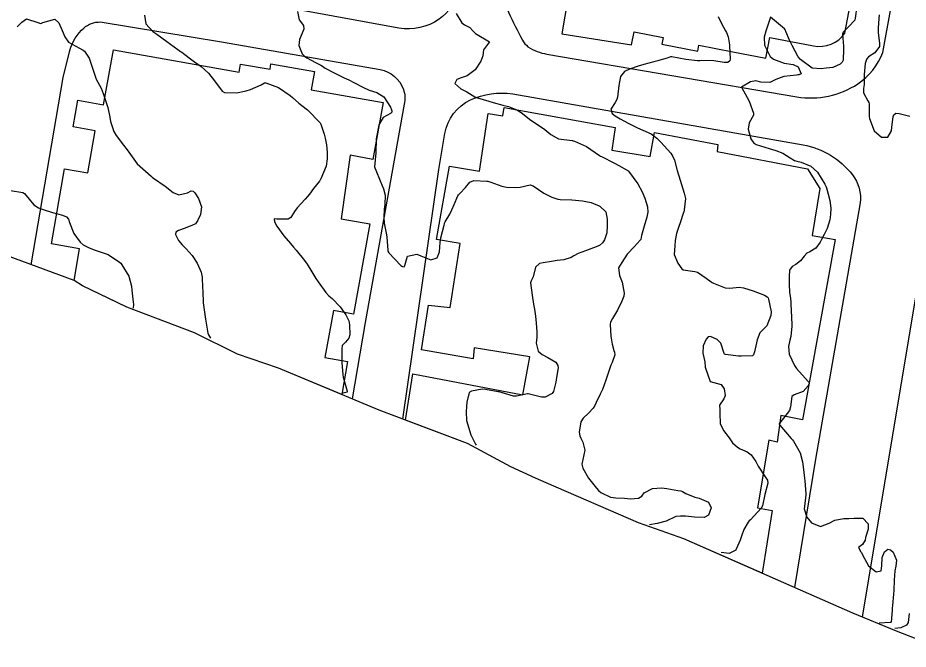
# Model space of a CAD drawing. Header units: metres. Extents: x 307586 to 320046, y 7427249 to 7434250.
# Drawn here: x 311137.4 to 311264.2, y 7432029.3 to 7432119.3 of the extents above; entities that cross this region are included whole.
import ezdxf

# ---------------------------------------------------------------- set-up
doc = ezdxf.new("R2010")
doc.units = ezdxf.units.M
doc.header["$MEASUREMENT"] = 0
for name, color, linetype in [('Area', 45, 'Continuous'), ('Curvas de Nivel 1m', 11, 'Continuous'), ('Curvas de Nivel 5m', 15, 'Continuous'), ('Edificações', 30, 'Continuous'), ('Vias Primárias', 230, 'Continuous')]:
    doc.layers.add(name, color=color, linetype=linetype)

msp = doc.modelspace()

# ---------------------------------------------------------------- linework, layer by layer
at = {"layer": 'Area'}
msp.add_polyline3d([(311269.16, 7432029.3, 727.58), (311262.59, 7432031.88, 731.27), (311256.37, 7432034.45, 735.35), (311250.09, 7432037.21, 732.15), (311232.29, 7432045.01, 739.49), (311225.82, 7432047.3, 734.11), (311212.63, 7432053.01, 734.27), (311211.12, 7432053.66, 735.65), (311207.62, 7432055.31, 736.98), (311201.45, 7432058.6, 737.62), (311188.86, 7432063.35, 735.67), (311174.53, 7432069.37, 739.67), (311168.65, 7432071.37, 739.82), (311162.54, 7432074.41, 740.67), (311152.91, 7432078.03, 743.45), (311151.42, 7432078.75, 743.11), (311146.57, 7432081.07, 742), (311145.37, 7432081.85, 738.17), (311132.62, 7432086.55, 745.52)], dxfattribs=at)
at = {"layer": 'Curvas de Nivel 1m', "flags": 128}
for points, elevation in [([(311256.93, 7432120.95), (311256.7, 7432119.23), (311256.63, 7432118.95), (311255.8, 7432118.06), (311254.97, 7432117.25), (311254.9, 7432116.96), (311255.03, 7432115.25), (311255.03, 7432114.8), (311254.96, 7432113.25), (311254.85, 7432112.96), (311254.56, 7432112.67), (311253.49, 7432112.2), (311252.55, 7432112.12), (311251.83, 7432112.01), (311250.55, 7432112.13), (311248.88, 7432113.32), (311248.57, 7432113.73), (311247.69, 7432115.33), (311247.34, 7432116.08), (311246.82, 7432117.35), (311246.76, 7432117.5), (311246.62, 7432117.7), (311244.63, 7432119.37), (311243.97, 7432117.38), (311243.74, 7432116.51), (311243.77, 7432115.38), (311244.57, 7432113.78), (311245.03, 7432113.37), (311246.56, 7432112.82), (311247.85, 7432112.63), (311248.55, 7432112.28), (311249, 7432111.32), (311248.68, 7432111.17), (311248.54, 7432111.15), (311248.35, 7432111.13), (311246.54, 7432110.92), (311245.38, 7432110.51), (311244.52, 7432110.05), (311243.25, 7432110.12), (311242.53, 7432110.3), (311241.76, 7432110.17), (311240.51, 7432109.42), (311241.59, 7432107.41), (311242.2, 7432105.68), (311242.18, 7432105.4), (311241.57, 7432104.3), (311241.46, 7432103.41), (311241.81, 7432102.02), (311242.24, 7432101.4), (311242.42, 7432101.3), (311242.59, 7432101.23), (311244.41, 7432100.65), (311245.39, 7432100.38), (311246.4, 7432099.98), (311247.41, 7432099.33), (311248.03, 7432098.96), (311248.39, 7432098.85), (311249, 7432098.7), (311250.38, 7432098.12), (311251.31, 7432097.29), (311252.36, 7432095.56), (311252.46, 7432095.38), (311252.5, 7432095.28), (311252.58, 7432095.05), (311253.07, 7432093.27), (311253.2, 7432092.16), (311253.18, 7432091.27), (311253.07, 7432090.49), (311252.69, 7432089.27), (311252.26, 7432088.38), (311251.87, 7432087.67), (311251.68, 7432087.29), (311251.09, 7432086.45), (311250.24, 7432085.95), (311249.82, 7432085.73), (311249.42, 7432085.31), (311248.89, 7432084.64), (311248.22, 7432084.14), (311247.71, 7432083.82), (311247.32, 7432083.33), (311247.28, 7432082.42), (311247.28, 7432081.33), (311247.35, 7432080.15), (311247.47, 7432079.33), (311247.53, 7432078.72), (311247.59, 7432077.33), (311247.61, 7432076.81), (311247.68, 7432075.33), (311247.54, 7432073.88), (311247.4, 7432073.33), (311247.2, 7432072.46), (311247.27, 7432071.33), (311248.04, 7432069.71), (311248.34, 7432069.32), (311250.01, 7432067.47), (311250.13, 7432067.3), (311250.14, 7432067.17), (311250.01, 7432066.84), (311249.29, 7432066.02), (311248, 7432065.56), (311247.64, 7432065.33), (311247.47, 7432063.83), (311247.32, 7432063.33), (311245.94, 7432061.55), (311245.87, 7432061.43), (311245.87, 7432061.35), (311245.94, 7432061.22), (311247.56, 7432059.33), (311247.74, 7432059.15), (311247.91, 7432058.95), (311248.85, 7432057.31), (311249.18, 7432056.01), (311249.26, 7432055.31), (311249.46, 7432053.69), (311249.5, 7432053.3), (311249.67, 7432051.45), (311249.67, 7432051.3), (311249.45, 7432049.65), (311249.44, 7432049.3), (311249.78, 7432048.12), (311250.47, 7432047.29), (311251.77, 7432046.78), (311252.99, 7432047.26), (311253.78, 7432047.7), (311255.06, 7432047.95), (311255.78, 7432047.92), (311256.55, 7432047.99), (311257.78, 7432047.97), (311258.54, 7432047.19), (311258.53, 7432046.42), (311258.18, 7432045.2), (311258.1, 7432044.84), (311257.74, 7432044.23), (311257.15, 7432043.79), (311257.5, 7432043.2), (311257.58, 7432043.06), (311257.72, 7432042.76), (311258.6, 7432041.19), (311259.69, 7432040.33), (311260.39, 7432040.47), (311260.49, 7432041.17), (311260.54, 7432042.35), (311260.89, 7432043.17), (311261.33, 7432043.57), (311261.73, 7432043.46), (311262.11, 7432043.15), (311262.57, 7432042.01), (311262.48, 7432041.15), (311262.35, 7432040.49), (311262.25, 7432039.15), (311262.21, 7432037.7), (311262.16, 7432037.15), (311262, 7432035.52), (311261.98, 7432035.15), (311261.97, 7432034.82), (311261.81, 7432033.16), (311261.69, 7432033.12), (311260.11, 7432033)], 732), ([(311137.28, 7432117.99), (311137.95, 7432118.65), (311138.62, 7432119.14), (311140.23, 7432118.62), (311140.61, 7432118.49), (311140.73, 7432118.5), (311140.92, 7432118.62), (311142.62, 7432119.09), (311143.19, 7432118.58), (311143.7, 7432117.47), (311144.07, 7432116.58), (311144.58, 7432115.81), (311146.16, 7432114.96), (311146.56, 7432114.73), (311146.68, 7432114.66), (311146.84, 7432114.55), (311147.55, 7432113.53), (311147.86, 7432112.53), (311148.51, 7432110.52), (311149.25, 7432109.26), (311149.52, 7432108.51), (311150.04, 7432106.94), (311150.18, 7432106.5), (311150.45, 7432105.11), (311150.56, 7432104.5), (311151.04, 7432103.1), (311151.39, 7432102.49), (311152.4, 7432101.15), (311152.92, 7432100.46), (311154.37, 7432098.45), (311156.36, 7432096.71), (311156.5, 7432096.57), (311156.68, 7432096.43), (311158.34, 7432095.28), (311159.51, 7432094.39), (311160.32, 7432094.06), (311161.54, 7432094.36), (311162.07, 7432094.61), (311162.33, 7432094.57), (311162.58, 7432094.35), (311163.12, 7432093.53), (311163.53, 7432092.34), (311163.37, 7432091.26), (311162.98, 7432090.34), (311162.67, 7432089.94), (311162.27, 7432089.72), (311161.21, 7432089.32), (311160.26, 7432088.98), (311159.89, 7432088.75), (311159.84, 7432088.38), (311160.24, 7432087.57), (311160.79, 7432086.92), (311161.36, 7432086.36), (311162.22, 7432085.4), (311162.92, 7432084.34), (311163.49, 7432083.04), (311163.64, 7432082.34), (311163.7, 7432080.79), (311163.71, 7432080.33), (311163.79, 7432078.68), (311163.83, 7432078.33), (311164.11, 7432076.33), (311164.43, 7432074.33), (311164.53, 7432074.1), (311164.84, 7432073.61)], 737), ([(311155.42, 7432119.65), (311155.6, 7432118.44), (311156.6, 7432117.33), (311157.15, 7432116.97), (311157.9, 7432116.41), (311158.59, 7432115.9), (311160.18, 7432114.77), (311160.56, 7432114.5), (311160.73, 7432114.38), (311161.8, 7432113.6), (311162.55, 7432113.03), (311163.48, 7432112.34), (311164.53, 7432111.38), (311165.37, 7432110.32), (311166.5, 7432108.83), (311166.81, 7432108.62), (311168.5, 7432108.61), (311169.89, 7432108.87), (311170.5, 7432109.08), (311172.02, 7432109.74), (311172.51, 7432110.01), (311172.72, 7432110.02), (311174.5, 7432109.35), (311176.19, 7432108.19), (311176.49, 7432107.93), (311177.43, 7432107.12), (311178.47, 7432106.31), (311178.65, 7432106.16), (311180.45, 7432104.32), (311180.54, 7432104.14), (311181.01, 7432102.71), (311181.16, 7432102.13), (311181.34, 7432101.2), (311181.43, 7432100.12), (311181.45, 7432099.19), (311181.3, 7432098.13), (311180.54, 7432096.32), (311180.44, 7432096.14), (311180.41, 7432096.08), (311180.35, 7432096.02), (311179.51, 7432094.97), (311178.91, 7432094.15), (311178.66, 7432093.82), (311178.32, 7432093.42), (311177.15, 7432092.18), (311176.79, 7432091.69), (311176.28, 7432090.83), (311175.9, 7432090.57), (311174.28, 7432090.6), (311173.87, 7432090.62), (311173.92, 7432090.21), (311174.27, 7432089.57), (311175.28, 7432088.2), (311176.24, 7432087.1), (311176.67, 7432086.62), (311177.03, 7432086.18), (311178.21, 7432084.68), (311178.59, 7432084.16), (311179.26, 7432083.08), (311179.83, 7432082.14), (311180.18, 7432081.64), (311181.27, 7432080.12), (311181.69, 7432079.66), (311182.14, 7432079.3), (311183.32, 7432078.1), (311184.12, 7432076.97), (311184.52, 7432076.09), (311184.64, 7432075.55), (311184.67, 7432074.08), (311184.52, 7432073.64), (311184.07, 7432073.07), (311183.59, 7432072.57), (311183.53, 7432072.1), (311183.55, 7432070.59), (311183.55, 7432070.09), (311183.68, 7432068.43), (311183.74, 7432068.09), (311184, 7432067.06), (311184.31, 7432066.09), (311184.31, 7432065.92), (311183.72, 7432065.8)], 736), ([(311199.85, 7432119.91), (311200.62, 7432118.57), (311201.01, 7432118.29), (311201.77, 7432117.88), (311202.19, 7432117.45), (311202.6, 7432117.04), (311204.59, 7432115.85), (311203.72, 7432114.71), (311203.62, 7432113.86), (311203.33, 7432113.09), (311202.54, 7432111.87), (311201.4, 7432111.02), (311200.53, 7432110.72), (311199.93, 7432110.5), (311199.66, 7432109.91), (311200.51, 7432109.15), (311201.35, 7432108.74), (311202.49, 7432108.01), (311202.85, 7432107.87), (311204.49, 7432107.4), (311205.11, 7432107.22), (311206.48, 7432106.84), (311207.29, 7432106.63), (311208.48, 7432106.17), (311209.07, 7432105.79), (311210.46, 7432104.7), (311211.86, 7432103.77), (311212.44, 7432103.38), (311213.33, 7432102.65), (311214.43, 7432102.03), (311216.35, 7432101.79), (311216.42, 7432101.79), (311216.49, 7432101.77), (311216.71, 7432101.71), (311218.41, 7432100.92), (311220.27, 7432099.66), (311220.39, 7432099.58), (311220.55, 7432099.5), (311222.38, 7432098.56), (311222.99, 7432098.24), (311224.12, 7432097.61), (311224.28, 7432097.52), (311224.37, 7432097.44), (311225.72, 7432095.6), (311226.34, 7432094.47), (311226.7, 7432093.58), (311227.09, 7432092.36), (311227.16, 7432091.58), (311227.01, 7432090.86), (311226.61, 7432089.58), (311226.26, 7432088.25), (311226.13, 7432087.71), (311226.07, 7432087.59), (311225.19, 7432086.65), (311224.23, 7432085.66), (311224.2, 7432085.61), (311223.43, 7432084.41), (311222.98, 7432083.63), (311223.1, 7432082.54), (311223.49, 7432081.62), (311223.75, 7432080.03), (311223.7, 7432079.62), (311223.43, 7432078.9), (311222.8, 7432077.63), (311222.12, 7432076.43), (311221.84, 7432075.92), (311221.79, 7432075.64), (311221.88, 7432073.85), (311221.9, 7432073.64), (311222.07, 7432072.76), (311222.31, 7432071.88), (311222.38, 7432071.64), (311222.42, 7432071.27), (311222.04, 7432070.14), (311221.89, 7432069.77), (311221.84, 7432069.63), (311221.74, 7432069.35), (311221.17, 7432067.64), (311220.67, 7432066.32), (311220.37, 7432065.65), (311220.25, 7432065.4), (311219.98, 7432064.87), (311219.58, 7432064.05), (311219.34, 7432063.67), (311218.68, 7432062.95), (311217.95, 7432062.23), (311217.6, 7432061.69), (311217.37, 7432060.24), (311217.46, 7432059.69), (311217.61, 7432059.38), (311217.9, 7432058.83), (311218.18, 7432057.68), (311217.88, 7432056.33), (311217.74, 7432055.68), (311217.86, 7432055.11), (311218.68, 7432053.67), (311219.83, 7432052.24), (311220.1, 7432051.93), (311220.44, 7432051.65), (311221.81, 7432050.98), (311222.57, 7432050.86), (311223.81, 7432050.84), (311224.66, 7432050.75), (311225.81, 7432050.83), (311226.27, 7432051.13), (311226.64, 7432051.58), (311227.83, 7432052.21), (311229.1, 7432052.28), (311229.83, 7432052.19), (311231.42, 7432051.93), (311231.83, 7432051.86), (311232.08, 7432051.77), (311232.58, 7432051.51), (311233.82, 7432050.99), (311234.47, 7432050.82), (311235.8, 7432050.26), (311236.18, 7432049.46), (311235.78, 7432048.38), (311235.18, 7432048.08), (311233.78, 7432048.14), (311232.52, 7432048.25), (311231.78, 7432048.28), (311231.11, 7432048.19), (311229.77, 7432047.54), (311228.46, 7432047.21), (311227.37, 7432047.03)], 734), ([(311237.18, 7432119.46), (311237.65, 7432118.48), (311238.21, 7432117.45), (311238.36, 7432117.2), (311238.6, 7432116.55), (311238.79, 7432115.44), (311238.8, 7432115.22), (311238.89, 7432113.44), (311238.83, 7432113.17), (311238.56, 7432112.93), (311238.02, 7432112.91), (311236.56, 7432113.14), (311234.85, 7432113.2), (311234.56, 7432113.17), (311234.23, 7432113.16), (311232.56, 7432113.35), (311231.54, 7432113.53), (311230.57, 7432113.74), (311230.38, 7432113.73), (311229.89, 7432113.55), (311228.87, 7432113.25), (311228.56, 7432113.17), (311228, 7432113.01), (311226.55, 7432112.63), (311225.77, 7432112.37), (311224.55, 7432111.96), (311223.82, 7432111.62), (311223.26, 7432110.9), (311223.01, 7432109.63), (311222.82, 7432107.96), (311222.74, 7432107.64), (311222.49, 7432107.19), (311221.88, 7432106.25), (311222.04, 7432105.64), (311222.47, 7432105.3), (311223.2, 7432104.89), (311224.45, 7432104.2), (311225.66, 7432103.6), (311226.44, 7432103.29), (311227.61, 7432102.75), (311228.43, 7432102.11), (311228.98, 7432101.55), (311230.4, 7432099.99), (311230.71, 7432099.54), (311230.92, 7432099), (311231.33, 7432097.53), (311231.73, 7432096.15), (311231.92, 7432095.52), (311232.33, 7432094.3), (311232.5, 7432093.52), (311232.31, 7432091.92), (311232.26, 7432091.57), (311232.24, 7432091.52), (311231.75, 7432090.05), (311231.57, 7432089.53), (311231.25, 7432088.54), (311231.06, 7432087.53), (311230.98, 7432086.8), (311230.9, 7432085.53), (311231.41, 7432084.33), (311232.01, 7432083.52), (311232.2, 7432083.37), (311233.84, 7432083.13), (311234.2, 7432083.02), (311235.47, 7432082.2), (311236.18, 7432081.65), (311236.29, 7432081.58), (311236.5, 7432081.47), (311238.17, 7432080.82), (311238.84, 7432080.76), (311240.18, 7432080.89), (311240.77, 7432080.82), (311242.17, 7432080.37), (311243.77, 7432079.77), (311244.16, 7432079.54), (311244.27, 7432079.37), (311244.33, 7432079.19), (311244.7, 7432077.36), (311244.66, 7432076.84), (311244.11, 7432075.37), (311243.11, 7432074.37), (311242.74, 7432073.39), (311242.34, 7432071.67), (311242.26, 7432071.4), (311242.21, 7432071.25), (311242.06, 7432071.11), (311240.43, 7432071.04), (311240.06, 7432071.07), (311238.21, 7432071.29), (311238.06, 7432071.33), (311238.01, 7432071.44), (311237.54, 7432072.91), (311237, 7432073.46), (311236.09, 7432073.86), (311235.73, 7432073.84), (311235.46, 7432073.48), (311235.01, 7432072.55), (311235, 7432071.48), (311235.25, 7432070.27), (311235.3, 7432069.48), (311236.01, 7432067.47), (311237.59, 7432067.03), (311238, 7432066.39), (311238.14, 7432065.44), (311238.13, 7432065.3), (311237.99, 7432064.98), (311237.34, 7432064.08), (311237.4, 7432063.45), (311237.42, 7432062.91), (311237.44, 7432061.45), (311237.93, 7432060.49), (311238.73, 7432059.43), (311239.21, 7432058.73), (311239.9, 7432058.08), (311240.32, 7432057.84), (311241.3, 7432057.41), (311241.89, 7432057.02), (311242.53, 7432056.04), (311242.87, 7432055.39), (311243.85, 7432053.85), (311244.19, 7432053.37), (311244.24, 7432052.97), (311243.82, 7432051.37), (311243.46, 7432049.71), (311243.28, 7432049.38), (311241.78, 7432047.75), (311241.6, 7432047.58), (311241.45, 7432047.4), (311240.8, 7432046.38), (311240.48, 7432045.41), (311240.31, 7432044.84), (311239.72, 7432043.54), (311239.68, 7432043.46), (311239.66, 7432043.42), (311238.73, 7432042.92), (311237.6, 7432043.1)], 733), ([(311260.11, 7432119.71), (311260.05, 7432119.19), (311259.98, 7432117.83), (311259.97, 7432117.19), (311260.16, 7432115.62), (311260.14, 7432115.18), (311259.5, 7432114.27), (311258.57, 7432113.74), (311258.33, 7432113.44), (311258.24, 7432113.2), (311258.1, 7432112.75), (311257.98, 7432111.21), (311257.96, 7432109.77), (311257.87, 7432109.21), (311257.88, 7432108.58), (311258.5, 7432107.46), (311258.64, 7432107.2), (311258.68, 7432107.01), (311258.7, 7432105.2), (311258.72, 7432104.95), (311259.4, 7432103.19), (311260.43, 7432102.28), (311261.34, 7432102.27), (311261.85, 7432103.17), (311261.93, 7432103.68), (311262.11, 7432105.16), (311262.19, 7432105.45), (311262.48, 7432105.69), (311262.98, 7432105.65), (311264.47, 7432105.27)], 731), ([(311136.32, 7432094.67), (311138.06, 7432094.39), (311138.32, 7432094.23), (311139.62, 7432092.63), (311140.3, 7432092.18), (311140.95, 7432091.96), (311142.29, 7432091.52), (311143.72, 7432091.14), (311144.28, 7432090.94), (311144.57, 7432090.57), (311144.74, 7432090.09), (311145.36, 7432088.56), (311146.24, 7432087.31), (311146.65, 7432086.95), (311147.41, 7432086.53), (311148.23, 7432086.22), (311148.66, 7432086.08), (311150.22, 7432085.53), (311151.86, 7432084.48), (311152.03, 7432084.3), (311152.2, 7432084.08), (311153.2, 7432082.46), (311153.56, 7432081.05), (311153.62, 7432080.46), (311153.82, 7432078.77), (311153.83, 7432078.45), (311153.8, 7432077.89)], 738), ([(311264.38, 7432034.37), (311264.23, 7432033.12), (311264.02, 7432032.71), (311263.19, 7432032.34), (311262.33, 7432032.23)], 731)]:
    msp.add_lwpolyline(points, dxfattribs=dict(at, elevation=elevation))
at = {"layer": 'Curvas de Nivel 5m', "elevation": 735, "flags": 128}
msp.add_lwpolyline([(311177.21, 7432120.18), (311177.46, 7432119.01), (311178.06, 7432118.17), (311178.11, 7432117.67), (311177.48, 7432116.18), (311177.41, 7432115.34), (311177.89, 7432114.17), (311178.21, 7432113.82), (311178.56, 7432113.56), (311179.78, 7432112.92), (311180.55, 7432112.54), (311180.78, 7432112.37), (311181.14, 7432112.13), (311182.53, 7432111.39), (311183.89, 7432110.73), (311184.52, 7432110.43), (311185.26, 7432110.08), (311186.51, 7432109.4), (311187.44, 7432108.99), (311188.5, 7432108.65), (311189.51, 7432108.03), (311190.48, 7432106.56), (311190.62, 7432106.17), (311190.65, 7432106.02), (311190.65, 7432105.84), (311190.47, 7432105.63), (311189.43, 7432105.06), (311188.81, 7432104.04), (311188.74, 7432103.74), (311188.42, 7432102.04), (311188.39, 7432100.04), (311188.2, 7432098.04), (311188.23, 7432097.9), (311188.37, 7432097.59), (311188.99, 7432096.03), (311189.47, 7432094.9), (311189.7, 7432094.03), (311189.67, 7432092.66), (311189.59, 7432092.03), (311189.5, 7432090.82), (311189.58, 7432090.03), (311189.91, 7432088.37), (311189.96, 7432088.02), (311190.08, 7432086.18), (311190.11, 7432086.02), (311190.23, 7432085.79), (311191.93, 7432083.99), (311192.09, 7432083.88), (311192.2, 7432083.83), (311192.41, 7432083.78), (311192.49, 7432083.99), (311192.91, 7432085.3), (311194.23, 7432085.62), (311194.8, 7432085.38), (311196.22, 7432084.79), (311197.1, 7432085.06), (311197.45, 7432085.93), (311197.56, 7432087.25), (311197.66, 7432087.93), (311198.1, 7432089.75), (311198.15, 7432089.92), (311198.18, 7432090.01), (311198.28, 7432090.2), (311198.93, 7432091.28), (311199.22, 7432091.91), (311199.56, 7432092.66), (311200.08, 7432093.9), (311200.17, 7432094.06), (311200.33, 7432094.23), (311201.14, 7432095.09), (311201.76, 7432095.88), (311202.36, 7432096.12), (311204.2, 7432096), (311204.35, 7432095.98), (311204.78, 7432095.85), (311206.34, 7432095.29), (311207.01, 7432095.15), (311208.34, 7432095.08), (311208.97, 7432095.16), (311210.35, 7432095.49), (311210.8, 7432095.32), (311212.33, 7432094.31), (311213.44, 7432093.74), (311214.32, 7432093.44), (311214.65, 7432093.4), (311216.32, 7432093.34), (311217.81, 7432093.18), (311218.32, 7432093.11), (311219.05, 7432092.94), (311220.31, 7432092.43), (311221.16, 7432091.65), (311221.35, 7432090.59), (311221.36, 7432089.65), (311221.29, 7432088.62), (311220.99, 7432087.65), (311220.69, 7432087.21), (311220.24, 7432086.85), (311219.42, 7432086.49), (311218.24, 7432086.07), (311217.22, 7432085.7), (311216.58, 7432085.36), (311216.22, 7432085.13), (311215.15, 7432084.79), (311214.22, 7432084.68), (311213.4, 7432084.56), (311212.21, 7432084.36), (311211.7, 7432084.26), (311211.12, 7432083.77), (311210.78, 7432082.36), (311210.5, 7432081.78), (311210.44, 7432081.51), (311210.67, 7432079.77), (311210.86, 7432078.49), (311210.97, 7432077.77), (311211.12, 7432076.77), (311211.24, 7432075.76), (311211.32, 7432074.53), (311211.32, 7432073.76), (311211.25, 7432072.93), (311211.5, 7432071.76), (311212.06, 7432071.32), (311212.9, 7432070.89), (311214.04, 7432070.21), (311214.33, 7432069.73), (311214.35, 7432069.41), (311214.07, 7432067.73), (311214.06, 7432067.68), (311214.01, 7432067.37), (311213.71, 7432066.01), (311213.5, 7432065.73), (311212.49, 7432065.24), (311211.99, 7432065.24), (311210.07, 7432065.7), (311209.99, 7432065.71), (311208.42, 7432065.36), (311207.99, 7432065.36), (311206.41, 7432065.82), (311206.11, 7432065.95), (311205.99, 7432065.98), (311205.83, 7432066), (311204, 7432066.33), (311203.51, 7432066.35), (311202, 7432066.09), (311201.7, 7432065.87), (311201.36, 7432064.49), (311201.29, 7432063.88), (311201.23, 7432063.15), (311201.32, 7432061.88), (311201.91, 7432059.87), (311202.58, 7432058.53), (311202.67, 7432058.36)], dxfattribs=at)
at = {"layer": 'Edificações'}
msp.add_lwpolyline([(311215.75, 7432122.06), (311214.9, 7432116.98), (311224.82, 7432115.41), (311225.19, 7432117.29), (311229.32, 7432116.49), (311229.14, 7432115.54), (311234.27, 7432114.55), (311234.43, 7432115.37), (311239.25, 7432114.44), (311243.95, 7432113.53), (311244.53, 7432116.49), (311250.74, 7432115.28, 0.296625), (311255.24, 7432117.11), (311256.87, 7432125.87)], format="xyb", dxfattribs=at)
for points, elevation in [([(311145.37, 7432081.85), (311146.17, 7432086.37), (311142.15, 7432087.08), (311144.03, 7432097.75), (311147.32, 7432097.17), (311148.39, 7432103.18), (311145.24, 7432103.74), (311145.92, 7432107.55), (311149.59, 7432106.9), (311150.98, 7432114.73), (311168.9, 7432111.56), (311169.1, 7432112.7), (311173.31, 7432111.95), (311173.44, 7432112.73), (311179.62, 7432111.64), (311179.16, 7432109.04), (311189.42, 7432107.22), (311187.97, 7432099.07), (311184.74, 7432099.69), (311183.44, 7432090.63), (311187.51, 7432089.9), (311185.18, 7432077.07), (311182.35, 7432077.58), (311181.13, 7432070.87), (311184.34, 7432070.29), (311183.52, 7432065.59), (311174.53, 7432069.37), (311168.65, 7432071.37), (311162.54, 7432074.41), (311152.91, 7432078.03), (311146.57, 7432081.07)], 738.17), ([(311192.61, 7432061.94), (311193.64, 7432068.53), (311209.31, 7432065.53), (311210.31, 7432070.97), (311202.41, 7432072.24), (311202.23, 7432070.7), (311194.88, 7432071.97), (311195.88, 7432078.34), (311198.96, 7432077.98), (311200.42, 7432087.14), (311197.01, 7432087.68), (311198.88, 7432098.13), (311203.14, 7432097.41), (311204.41, 7432105.66), (311206.5, 7432105.3), (311206.68, 7432106.48), (311222.48, 7432103.67), (311222.03, 7432100.4), (311227.48, 7432099.5), (311228.11, 7432102.94), (311237.11, 7432101.22), (311237.02, 7432100.22), (311249.91, 7432097.77), (311251.64, 7432094.96), (311250.55, 7432088.24), (311253.85, 7432087.71), (311249.19, 7432062.01), (311246.1, 7432062.61), (311245.56, 7432058.8), (311244.38, 7432059.07), (311242.75, 7432049.46), (311244.85, 7432049.08), (311243.43, 7432040.12), (311232.29, 7432045.01), (311225.82, 7432047.3), (311212.63, 7432053.01), (311211.12, 7432053.66), (311207.62, 7432055.31), (311201.45, 7432058.6)], 736.25)]:
    msp.add_lwpolyline(points, close=True, dxfattribs=dict(at, elevation=elevation))
at = {"layer": 'Vias Primárias'}
msp.add_lwpolyline([(311169.59, 7432247.13), (311186.28, 7432244.27), (311209.28, 7432240.16), (311214.36, 7432239.02, -0.176368), (311218.29, 7432234.3, -0.130262), (311218.64, 7432230.28), (311215.58, 7432212.69), (311209.19, 7432176.04), (311203.01, 7432141.28), (311200.17, 7432123.23, -0.186399), (311197.39, 7432119.09, -0.200671), (311191.66, 7432117.83), (311159.16, 7432123.78), (311150.91, 7432125.27, -0.474395), (311147.89, 7432130.74), (311156.1, 7432179.17), (311163.01, 7432218.08), (311167.91, 7432245.9, -0.403586)], format="xyb", close=True, dxfattribs=at)
msp.add_lwpolyline([(311265.56, 7432230.4), (311242.83, 7432234.36), (311236.48, 7432235.35, 0.114279), (311230.85, 7432234.94, 0.171259), (311226.97, 7432232.06, 0.058916), (311225.32, 7432228.84), (311223.75, 7432221.15), (311220.69, 7432202.39), (311217.05, 7432181.66), (311213.25, 7432160.51), (311209.45, 7432138.86), (311206.81, 7432123.96, 0.152485), (311207.3, 7432120.09, 0.017111), (311209.28, 7432116.12, 0.094958), (311210.06, 7432115.15, 0.097042), (311212.76, 7432114.1), (311248.36, 7432108.03, 0.191169), (311257.06, 7432109.87, 0.157872), (311260.62, 7432114.36), (311266.95, 7432149.02)], format="xyb", dxfattribs=at)
at = {"layer": 'Vias Primárias', "elevation": 734.47}
msp.add_lwpolyline([(311257.72, 7432033.89), (311269.4, 7432104.01), (311278.74, 7432157.92)], dxfattribs=at)
at = {"layer": 'Vias Primárias'}
for points, elevation in [([(311139.26, 7432084.1), (311143.8, 7432110.79), (311144.79, 7432114.62, -0.150072), (311146.76, 7432117.83, -0.186203), (311149.11, 7432118.69), (311166.39, 7432115.85), (311188.98, 7432111.9, -0.272579), (311192.31, 7432109.07, -0.138082), (311192.44, 7432106.97), (311186.88, 7432075.88), (311185.02, 7432064.97)], 741.69), ([(311192.21, 7432062.09), (311197.35, 7432097.66), (311198.23, 7432102.81, -0.246222), (311201.86, 7432107.57, -0.14659), (311207.88, 7432108.45), (311249.26, 7432101.18, -0.187854), (311256.29, 7432096.91, -0.192267), (311257.42, 7432092.9), (311251.03, 7432056.4), (311248.06, 7432038.1)], 736.19)]:
    msp.add_lwpolyline(points, format="xyb", dxfattribs=dict(at, elevation=elevation))

doc.saveas('drawing.dxf')
